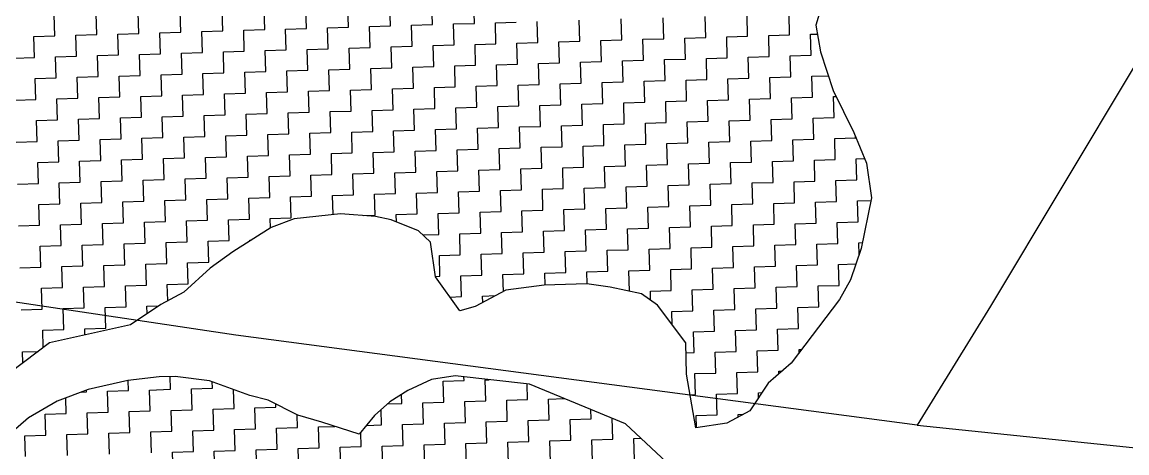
# Model space of a CAD drawing. Header units: metres. Extents: x 289662 to 290738, y 2016260 to 2018343.
# Drawn here: x 290181.7 to 290377.8, y 2016684 to 2016760.5 of the extents above; entities that cross this region are included whole.
import ezdxf

# ---------------------------------------------------------------- set-up
doc = ezdxf.new("R2010")
doc.units = ezdxf.units.M
for name, color, linetype in [('POLY_HATCH', 12, 'Continuous'), ('POLY_PARCEL', 6, 'Continuous'), ('V_BOUND_LINE', 7, 'Continuous')]:
    doc.layers.add(name, color=color, linetype=linetype)

msp = doc.modelspace()

# ---------------------------------------------------------------- linework, layer by layer
at = {"layer": 'POLY_HATCH'}
for p, q in [((290324.49, 2016766.2), (290322.61, 2016759.95)), ((290322.61, 2016759.95), (290323.44, 2016755.16)), ((290323.44, 2016755.16), (290325.71, 2016748.35)), ((290325.71, 2016748.35), (290329.38, 2016740.89)), ((290329.38, 2016740.89), (290331.61, 2016735.45)), ((290331.61, 2016735.45), (290332.48, 2016729.28)), ((290332.48, 2016729.28), (290330.68, 2016720.28)), ((290238.23, 2016726.46), (290230, 2016725.52)), ((290244.44, 2016725.95), (290238.23, 2016726.46)), ((290230, 2016725.52), (290225.91, 2016724.02)), ((290247.22, 2016725.35), (290244.44, 2016725.95)), ((290252.09, 2016723.43), (290247.22, 2016725.35)), ((290225.91, 2016724.02), (290219.15, 2016719.69)), ((290254.22, 2016721.43), (290252.09, 2016723.43)), ((290255.09, 2016715.26), (290254.22, 2016721.43)), ((290219.15, 2016719.69), (290215.11, 2016716.82)), ((290330.68, 2016720.28), (290328.78, 2016714.72)), ((290215.11, 2016716.82), (290210.42, 2016712.55)), ((290259.4, 2016709.2), (290255.09, 2016715.26)), ((290328.78, 2016714.72), (290326.82, 2016711.22)), ((290267.56, 2016712.88), (290262.14, 2016709.97)), ((290274.42, 2016713.78), (290267.56, 2016712.88)), ((290281.98, 2016714), (290274.42, 2016713.78)), ((290286.13, 2016713.44), (290281.98, 2016714)), ((290291.68, 2016712.23), (290286.13, 2016713.44)), ((290210.42, 2016712.55), (290206.35, 2016710.36)), ((290294.49, 2016710.25), (290291.68, 2016712.23)), ((290326.82, 2016711.22), (290318.21, 2016699.95)), ((290206.35, 2016710.36), (290200.95, 2016706.76)), ((290262.14, 2016709.97), (290259.4, 2016709.2)), ((290299.51, 2016703.52), (290294.49, 2016710.25)), ((290200.95, 2016706.76), (290186.58, 2016703.57)), ((290186.58, 2016703.57), (290172.45, 2016692.83)), ((290299.68, 2016698.01), (290299.51, 2016703.52)), ((290318.21, 2016699.95), (290314.18, 2016696.38)), ((290206.08, 2016697.49), (290200.47, 2016696.85)), ((290208.89, 2016697.57), (290206.08, 2016697.49)), ((290215, 2016696.82), (290208.89, 2016697.57)), ((290254.38, 2016697.06), (290250.22, 2016695.06)), ((290258.59, 2016697.66), (290254.38, 2016697.06)), ((290271.76, 2016696.18), (290258.59, 2016697.66)), ((290301.34, 2016688.43), (290299.68, 2016698.01)), ((290193.48, 2016695.24), (290187.92, 2016693.2)), ((290200.47, 2016696.85), (290193.48, 2016695.24)), ((290222.12, 2016694.22), (290215, 2016696.82)), ((290250.22, 2016695.06), (290247, 2016693.09)), ((290288.85, 2016689.19), (290271.76, 2016696.18)), ((290314.18, 2016696.38), (290310.89, 2016691.47)), ((290187.92, 2016693.2), (290182.85, 2016690.23)), ((290225.42, 2016693.38), (290222.12, 2016694.22)), ((290230.66, 2016690.73), (290225.42, 2016693.38)), ((290247, 2016693.09), (290244.26, 2016690.67)), ((290310.89, 2016691.47), (290306.82, 2016689.28)), ((290182.85, 2016690.23), (290177.82, 2016685.87)), ((290234.92, 2016689.45), (290230.66, 2016690.73)), ((290241.55, 2016687.31), (290234.92, 2016689.45)), ((290244.26, 2016690.67), (290241.55, 2016687.31)), ((290296.09, 2016682.38), (290288.85, 2016689.19)), ((290306.82, 2016689.28), (290301.34, 2016688.43))]:
    msp.add_line(p, q, dxfattribs=at)
at = {"layer": 'POLY_HATCH', "linetype": 'Continuous'}
for p, q in [((290254.56, 2016760.02), (290254.45, 2016763.74)), ((290262.01, 2016760.24), (290261.89, 2016763.97)), ((290187.55, 2016758.01), (290187.44, 2016761.74)), ((290195, 2016758.24), (290194.89, 2016761.96)), ((290202.44, 2016758.46), (290202.33, 2016762.18)), ((290209.89, 2016758.68), (290209.78, 2016762.41)), ((290217.33, 2016758.91), (290217.22, 2016762.63)), ((290224.78, 2016759.13), (290224.67, 2016762.85)), ((290232.22, 2016759.35), (290232.11, 2016763.07)), ((290239.67, 2016759.57), (290239.56, 2016763.3)), ((290247.12, 2016759.8), (290247, 2016763.52)), ((290317.96, 2016758.19), (290317.85, 2016761.92)), ((290243.39, 2016759.69), (290247.12, 2016759.8)), ((290250.84, 2016759.91), (290254.56, 2016760.02)), ((290250.95, 2016756.19), (290250.84, 2016759.91)), ((290258.28, 2016760.13), (290262.01, 2016760.24)), ((290258.39, 2016756.41), (290258.28, 2016760.13)), ((290265.73, 2016760.36), (290269.45, 2016760.47)), ((290265.84, 2016756.63), (290265.73, 2016760.36)), ((290273.29, 2016756.86), (290273.17, 2016760.58)), ((290280.73, 2016757.08), (290280.62, 2016760.8)), ((290288.18, 2016757.3), (290288.06, 2016761.02)), ((290295.62, 2016757.52), (290295.51, 2016761.25)), ((290303.07, 2016757.75), (290302.96, 2016761.47)), ((290310.51, 2016757.97), (290310.4, 2016761.69)), ((290183.83, 2016757.9), (290187.55, 2016758.01)), ((290183.94, 2016754.18), (290183.83, 2016757.9)), ((290191.28, 2016758.13), (290195, 2016758.24)), ((290191.39, 2016754.4), (290191.28, 2016758.13)), ((290198.72, 2016758.35), (290202.44, 2016758.46)), ((290198.83, 2016754.63), (290198.72, 2016758.35)), ((290206.17, 2016758.57), (290209.89, 2016758.68)), ((290206.28, 2016754.85), (290206.17, 2016758.57)), ((290213.61, 2016758.79), (290217.33, 2016758.91)), ((290213.72, 2016755.07), (290213.61, 2016758.79)), ((290221.06, 2016759.02), (290224.78, 2016759.13)), ((290221.17, 2016755.29), (290221.06, 2016759.02)), ((290228.5, 2016759.24), (290232.22, 2016759.35)), ((290228.61, 2016755.52), (290228.5, 2016759.24)), ((290235.95, 2016759.46), (290239.67, 2016759.57)), ((290236.06, 2016755.74), (290235.95, 2016759.46)), ((290243.5, 2016755.96), (290243.39, 2016759.69)), ((290306.79, 2016757.86), (290310.51, 2016757.97)), ((290306.9, 2016754.14), (290306.79, 2016757.86)), ((290314.24, 2016758.08), (290317.96, 2016758.19)), ((290314.35, 2016754.36), (290314.24, 2016758.08)), ((290321.68, 2016758.3), (290322.89, 2016758.34)), ((290321.79, 2016754.58), (290321.68, 2016758.3)), ((290239.78, 2016755.85), (290243.5, 2016755.96)), ((290239.89, 2016752.13), (290239.78, 2016755.85)), ((290247.23, 2016756.08), (290250.95, 2016756.19)), ((290247.34, 2016752.35), (290247.23, 2016756.08)), ((290254.67, 2016756.3), (290258.39, 2016756.41)), ((290254.78, 2016752.58), (290254.67, 2016756.3)), ((290262.12, 2016756.52), (290265.84, 2016756.63)), ((290262.23, 2016752.8), (290262.12, 2016756.52)), ((290269.56, 2016756.74), (290273.29, 2016756.86)), ((290269.67, 2016753.02), (290269.56, 2016756.74)), ((290277.01, 2016756.97), (290280.73, 2016757.08)), ((290277.12, 2016753.24), (290277.01, 2016756.97)), ((290284.45, 2016757.19), (290288.18, 2016757.3)), ((290284.57, 2016753.47), (290284.45, 2016757.19)), ((290291.9, 2016757.41), (290295.62, 2016757.52)), ((290292.01, 2016753.69), (290291.9, 2016757.41)), ((290299.34, 2016757.64), (290303.07, 2016757.75)), ((290299.46, 2016753.91), (290299.34, 2016757.64)), ((290180.22, 2016754.07), (290183.94, 2016754.18)), ((290187.66, 2016754.29), (290191.39, 2016754.4)), ((290187.78, 2016750.57), (290187.66, 2016754.29)), ((290195.11, 2016754.51), (290198.83, 2016754.63)), ((290195.22, 2016750.79), (290195.11, 2016754.51)), ((290202.55, 2016754.74), (290206.28, 2016754.85)), ((290202.67, 2016751.01), (290202.55, 2016754.74)), ((290210, 2016754.96), (290213.72, 2016755.07)), ((290210.11, 2016751.24), (290210, 2016754.96)), ((290217.45, 2016755.18), (290221.17, 2016755.29)), ((290217.56, 2016751.46), (290217.45, 2016755.18)), ((290224.89, 2016755.41), (290228.61, 2016755.52)), ((290225, 2016751.68), (290224.89, 2016755.41)), ((290232.34, 2016755.63), (290236.06, 2016755.74)), ((290232.45, 2016751.91), (290232.34, 2016755.63)), ((290295.73, 2016753.8), (290299.46, 2016753.91)), ((290303.18, 2016754.02), (290306.9, 2016754.14)), ((290303.29, 2016750.3), (290303.18, 2016754.02)), ((290310.62, 2016754.25), (290314.35, 2016754.36)), ((290310.74, 2016750.52), (290310.62, 2016754.25)), ((290318.07, 2016754.47), (290321.79, 2016754.58)), ((290318.18, 2016750.75), (290318.07, 2016754.47)), ((290236.17, 2016752.02), (290239.89, 2016752.13)), ((290236.28, 2016748.3), (290236.17, 2016752.02)), ((290243.62, 2016752.24), (290247.34, 2016752.35)), ((290243.73, 2016748.52), (290243.62, 2016752.24)), ((290251.06, 2016752.46), (290254.78, 2016752.58)), ((290251.17, 2016748.74), (290251.06, 2016752.46)), ((290258.51, 2016752.69), (290262.23, 2016752.8)), ((290258.62, 2016748.96), (290258.51, 2016752.69)), ((290265.95, 2016752.91), (290269.67, 2016753.02)), ((290266.06, 2016749.19), (290265.95, 2016752.91)), ((290273.4, 2016753.13), (290277.12, 2016753.24)), ((290273.51, 2016749.41), (290273.4, 2016753.13)), ((290280.84, 2016753.36), (290284.57, 2016753.47)), ((290280.95, 2016749.63), (290280.84, 2016753.36)), ((290288.29, 2016753.58), (290292.01, 2016753.69)), ((290288.4, 2016749.86), (290288.29, 2016753.58)), ((290295.84, 2016750.08), (290295.73, 2016753.8)), ((290184.05, 2016750.46), (290187.78, 2016750.57)), ((290184.16, 2016746.73), (290184.05, 2016750.46)), ((290191.5, 2016750.68), (290195.22, 2016750.79)), ((290191.61, 2016746.96), (290191.5, 2016750.68)), ((290198.94, 2016750.9), (290202.67, 2016751.01)), ((290199.05, 2016747.18), (290198.94, 2016750.9)), ((290206.39, 2016751.13), (290210.11, 2016751.24)), ((290206.5, 2016747.4), (290206.39, 2016751.13)), ((290213.83, 2016751.35), (290217.56, 2016751.46)), ((290213.95, 2016747.63), (290213.83, 2016751.35)), ((290221.28, 2016751.57), (290225, 2016751.68)), ((290221.39, 2016747.85), (290221.28, 2016751.57)), ((290228.72, 2016751.8), (290232.45, 2016751.91)), ((290228.84, 2016748.07), (290228.72, 2016751.8)), ((290292.12, 2016749.97), (290295.84, 2016750.08)), ((290292.23, 2016746.24), (290292.12, 2016749.97)), ((290299.57, 2016750.19), (290303.29, 2016750.3)), ((290299.68, 2016746.47), (290299.57, 2016750.19)), ((290307.01, 2016750.41), (290310.74, 2016750.52)), ((290307.12, 2016746.69), (290307.01, 2016750.41)), ((290314.46, 2016750.64), (290318.18, 2016750.75)), ((290314.57, 2016746.91), (290314.46, 2016750.64)), ((290321.9, 2016750.86), (290324.84, 2016750.95)), ((290322.02, 2016747.14), (290321.9, 2016750.86)), ((290225.11, 2016747.96), (290228.84, 2016748.07)), ((290232.56, 2016748.18), (290236.28, 2016748.3)), ((290232.67, 2016744.46), (290232.56, 2016748.18)), ((290240, 2016748.41), (290243.73, 2016748.52)), ((290240.12, 2016744.68), (290240, 2016748.41)), ((290247.45, 2016748.63), (290251.17, 2016748.74)), ((290247.56, 2016744.91), (290247.45, 2016748.63)), ((290254.9, 2016748.85), (290258.62, 2016748.96)), ((290255.01, 2016745.13), (290254.9, 2016748.85)), ((290262.34, 2016749.08), (290266.06, 2016749.19)), ((290262.45, 2016745.35), (290262.34, 2016749.08)), ((290269.79, 2016749.3), (290273.51, 2016749.41)), ((290269.9, 2016745.58), (290269.79, 2016749.3)), ((290277.23, 2016749.52), (290280.95, 2016749.63)), ((290277.34, 2016745.8), (290277.23, 2016749.52)), ((290284.68, 2016749.74), (290288.4, 2016749.86)), ((290284.79, 2016746.02), (290284.68, 2016749.74)), ((290180.44, 2016746.62), (290184.16, 2016746.73)), ((290187.89, 2016746.85), (290191.61, 2016746.96)), ((290188, 2016743.12), (290187.89, 2016746.85)), ((290195.33, 2016747.07), (290199.05, 2016747.18)), ((290195.44, 2016743.35), (290195.33, 2016747.07)), ((290202.78, 2016747.29), (290206.5, 2016747.4)), ((290202.89, 2016743.57), (290202.78, 2016747.29)), ((290210.22, 2016747.52), (290213.95, 2016747.63)), ((290210.33, 2016743.79), (290210.22, 2016747.52)), ((290217.67, 2016747.74), (290221.39, 2016747.85)), ((290217.78, 2016744.02), (290217.67, 2016747.74)), ((290225.23, 2016744.24), (290225.11, 2016747.96)), ((290288.51, 2016746.13), (290292.23, 2016746.24)), ((290288.62, 2016742.41), (290288.51, 2016746.13)), ((290295.96, 2016746.36), (290299.68, 2016746.47)), ((290296.07, 2016742.63), (290295.96, 2016746.36)), ((290303.4, 2016746.58), (290307.12, 2016746.69)), ((290303.51, 2016742.86), (290303.4, 2016746.58)), ((290310.85, 2016746.8), (290314.57, 2016746.91)), ((290310.96, 2016743.08), (290310.85, 2016746.8)), ((290318.29, 2016747.03), (290322.02, 2016747.14)), ((290318.4, 2016743.3), (290318.29, 2016747.03)), ((290325.74, 2016747.25), (290326.24, 2016747.26)), ((290325.85, 2016743.53), (290325.74, 2016747.25)), ((290221.5, 2016744.13), (290225.23, 2016744.24)), ((290221.61, 2016740.4), (290221.5, 2016744.13)), ((290228.95, 2016744.35), (290232.67, 2016744.46)), ((290229.06, 2016740.63), (290228.95, 2016744.35)), ((290236.39, 2016744.57), (290240.12, 2016744.68)), ((290236.5, 2016740.85), (290236.39, 2016744.57)), ((290243.84, 2016744.8), (290247.56, 2016744.91)), ((290243.95, 2016741.07), (290243.84, 2016744.8)), ((290251.28, 2016745.02), (290255.01, 2016745.13)), ((290251.4, 2016741.3), (290251.28, 2016745.02)), ((290258.73, 2016745.24), (290262.45, 2016745.35)), ((290258.84, 2016741.52), (290258.73, 2016745.24)), ((290266.17, 2016745.46), (290269.9, 2016745.58)), ((290266.29, 2016741.74), (290266.17, 2016745.46)), ((290273.62, 2016745.69), (290277.34, 2016745.8)), ((290273.73, 2016741.96), (290273.62, 2016745.69)), ((290281.07, 2016745.91), (290284.79, 2016746.02)), ((290281.18, 2016742.19), (290281.07, 2016745.91)), ((290184.28, 2016743.01), (290188, 2016743.12)), ((290184.39, 2016739.29), (290184.28, 2016743.01)), ((290191.72, 2016743.23), (290195.44, 2016743.35)), ((290191.83, 2016739.51), (290191.72, 2016743.23)), ((290199.17, 2016743.46), (290202.89, 2016743.57)), ((290199.28, 2016739.74), (290199.17, 2016743.46)), ((290206.61, 2016743.68), (290210.33, 2016743.79)), ((290206.72, 2016739.96), (290206.61, 2016743.68)), ((290214.06, 2016743.9), (290217.78, 2016744.02)), ((290214.17, 2016740.18), (290214.06, 2016743.9)), ((290277.45, 2016742.08), (290281.18, 2016742.19)), ((290284.9, 2016742.3), (290288.62, 2016742.41)), ((290285.01, 2016738.58), (290284.9, 2016742.3)), ((290292.35, 2016742.52), (290296.07, 2016742.63)), ((290292.46, 2016738.8), (290292.35, 2016742.52)), ((290299.79, 2016742.75), (290303.51, 2016742.86)), ((290299.9, 2016739.02), (290299.79, 2016742.75)), ((290307.24, 2016742.97), (290310.96, 2016743.08)), ((290307.35, 2016739.25), (290307.24, 2016742.97)), ((290314.68, 2016743.19), (290318.4, 2016743.3)), ((290314.79, 2016739.47), (290314.68, 2016743.19)), ((290322.13, 2016743.41), (290325.85, 2016743.53)), ((290322.24, 2016739.69), (290322.13, 2016743.41)), ((290210.45, 2016740.07), (290214.17, 2016740.18)), ((290217.89, 2016740.29), (290221.61, 2016740.4)), ((290218, 2016736.57), (290217.89, 2016740.29)), ((290225.34, 2016740.52), (290229.06, 2016740.63)), ((290225.45, 2016736.79), (290225.34, 2016740.52)), ((290232.78, 2016740.74), (290236.5, 2016740.85)), ((290232.89, 2016737.02), (290232.78, 2016740.74)), ((290240.23, 2016740.96), (290243.95, 2016741.07)), ((290240.34, 2016737.24), (290240.23, 2016740.96)), ((290247.67, 2016741.18), (290251.4, 2016741.3)), ((290247.78, 2016737.46), (290247.67, 2016741.18)), ((290255.12, 2016741.41), (290258.84, 2016741.52)), ((290255.23, 2016737.68), (290255.12, 2016741.41)), ((290262.56, 2016741.63), (290266.29, 2016741.74)), ((290262.67, 2016737.91), (290262.56, 2016741.63)), ((290270.01, 2016741.85), (290273.73, 2016741.96)), ((290270.12, 2016738.13), (290270.01, 2016741.85)), ((290277.57, 2016738.35), (290277.45, 2016742.08)), ((290180.66, 2016739.18), (290184.39, 2016739.29)), ((290188.11, 2016739.4), (290191.83, 2016739.51)), ((290188.22, 2016735.68), (290188.11, 2016739.4)), ((290195.56, 2016739.62), (290199.28, 2016739.74)), ((290195.67, 2016735.9), (290195.56, 2016739.62)), ((290203, 2016739.85), (290206.72, 2016739.96)), ((290203.11, 2016736.12), (290203, 2016739.85)), ((290210.56, 2016736.35), (290210.45, 2016740.07)), ((290273.84, 2016738.24), (290277.57, 2016738.35)), ((290273.95, 2016734.52), (290273.84, 2016738.24)), ((290281.29, 2016738.47), (290285.01, 2016738.58)), ((290281.4, 2016734.74), (290281.29, 2016738.47)), ((290288.73, 2016738.69), (290292.46, 2016738.8)), ((290288.85, 2016734.97), (290288.73, 2016738.69)), ((290296.18, 2016738.91), (290299.9, 2016739.02)), ((290296.29, 2016735.19), (290296.18, 2016738.91)), ((290303.62, 2016739.13), (290307.35, 2016739.25)), ((290303.74, 2016735.41), (290303.62, 2016739.13)), ((290311.07, 2016739.36), (290314.79, 2016739.47)), ((290311.18, 2016735.63), (290311.07, 2016739.36)), ((290318.52, 2016739.58), (290322.24, 2016739.69)), ((290318.63, 2016735.86), (290318.52, 2016739.58)), ((290325.96, 2016739.8), (290329.68, 2016739.91)), ((290326.07, 2016736.08), (290325.96, 2016739.8)), ((290329.68, 2016739.91), (290329.68, 2016740.16)), ((290206.83, 2016736.24), (290210.56, 2016736.35)), ((290214.28, 2016736.46), (290218, 2016736.57)), ((290214.39, 2016732.74), (290214.28, 2016736.46)), ((290221.73, 2016736.68), (290225.45, 2016736.79)), ((290221.84, 2016732.96), (290221.73, 2016736.68)), ((290229.17, 2016736.9), (290232.89, 2016737.02)), ((290229.28, 2016733.18), (290229.17, 2016736.9)), ((290236.62, 2016737.13), (290240.34, 2016737.24)), ((290236.73, 2016733.4), (290236.62, 2016737.13)), ((290244.06, 2016737.35), (290247.78, 2016737.46)), ((290244.17, 2016733.63), (290244.06, 2016737.35)), ((290251.51, 2016737.57), (290255.23, 2016737.68)), ((290251.62, 2016733.85), (290251.51, 2016737.57)), ((290258.95, 2016737.8), (290262.67, 2016737.91)), ((290259.06, 2016734.07), (290258.95, 2016737.8)), ((290266.4, 2016738.02), (290270.12, 2016738.13)), ((290266.51, 2016734.3), (290266.4, 2016738.02)), ((290184.5, 2016735.57), (290188.22, 2016735.68)), ((290184.61, 2016731.84), (290184.5, 2016735.57)), ((290191.94, 2016735.79), (290195.67, 2016735.9)), ((290192.06, 2016732.07), (290191.94, 2016735.79)), ((290199.39, 2016736.01), (290203.11, 2016736.12)), ((290199.5, 2016732.29), (290199.39, 2016736.01)), ((290206.95, 2016732.51), (290206.83, 2016736.24)), ((290262.79, 2016734.18), (290266.51, 2016734.3)), ((290270.23, 2016734.41), (290273.95, 2016734.52)), ((290270.34, 2016730.69), (290270.23, 2016734.41)), ((290277.68, 2016734.63), (290281.4, 2016734.74)), ((290277.79, 2016730.91), (290277.68, 2016734.63)), ((290285.12, 2016734.85), (290288.85, 2016734.97)), ((290285.23, 2016731.13), (290285.12, 2016734.85)), ((290292.57, 2016735.08), (290296.29, 2016735.19)), ((290292.68, 2016731.35), (290292.57, 2016735.08)), ((290300.01, 2016735.3), (290303.74, 2016735.41)), ((290300.12, 2016731.58), (290300.01, 2016735.3)), ((290307.46, 2016735.52), (290311.18, 2016735.63)), ((290307.57, 2016731.8), (290307.46, 2016735.52)), ((290314.9, 2016735.75), (290318.63, 2016735.86)), ((290315.02, 2016732.02), (290314.9, 2016735.75)), ((290322.35, 2016735.97), (290326.07, 2016736.08)), ((290322.46, 2016732.25), (290322.35, 2016735.97)), ((290329.79, 2016736.19), (290331.28, 2016736.24)), ((290329.91, 2016732.47), (290329.79, 2016736.19)), ((290203.22, 2016732.4), (290206.95, 2016732.51)), ((290203.33, 2016728.68), (290203.22, 2016732.4)), ((290210.67, 2016732.62), (290214.39, 2016732.74)), ((290210.78, 2016728.9), (290210.67, 2016732.62)), ((290218.11, 2016732.85), (290221.84, 2016732.96)), ((290218.23, 2016729.12), (290218.11, 2016732.85)), ((290225.56, 2016733.07), (290229.28, 2016733.18)), ((290225.67, 2016729.35), (290225.56, 2016733.07)), ((290233, 2016733.29), (290236.73, 2016733.4)), ((290233.12, 2016729.57), (290233, 2016733.29)), ((290240.45, 2016733.52), (290244.17, 2016733.63)), ((290240.56, 2016729.79), (290240.45, 2016733.52)), ((290247.9, 2016733.74), (290251.62, 2016733.85)), ((290248.01, 2016730.02), (290247.9, 2016733.74)), ((290255.34, 2016733.96), (290259.06, 2016734.07)), ((290255.45, 2016730.24), (290255.34, 2016733.96)), ((290262.9, 2016730.46), (290262.79, 2016734.18)), ((290326.18, 2016732.36), (290329.91, 2016732.47)), ((290326.3, 2016728.63), (290326.18, 2016732.36)), ((290180.89, 2016731.73), (290184.61, 2016731.84)), ((290188.33, 2016731.96), (290192.06, 2016732.07)), ((290188.44, 2016728.23), (290188.33, 2016731.96)), ((290195.78, 2016732.18), (290199.5, 2016732.29)), ((290195.89, 2016728.46), (290195.78, 2016732.18)), ((290259.18, 2016730.35), (290262.9, 2016730.46)), ((290266.62, 2016730.57), (290270.34, 2016730.69)), ((290266.73, 2016726.85), (290266.62, 2016730.57)), ((290274.07, 2016730.8), (290277.79, 2016730.91)), ((290274.18, 2016727.07), (290274.07, 2016730.8)), ((290281.51, 2016731.02), (290285.23, 2016731.13)), ((290281.62, 2016727.3), (290281.51, 2016731.02)), ((290288.96, 2016731.24), (290292.68, 2016731.35)), ((290289.07, 2016727.52), (290288.96, 2016731.24)), ((290296.4, 2016731.47), (290300.12, 2016731.58)), ((290296.51, 2016727.74), (290296.4, 2016731.47)), ((290303.85, 2016731.69), (290307.57, 2016731.8)), ((290303.96, 2016727.97), (290303.85, 2016731.69)), ((290311.29, 2016731.91), (290315.02, 2016732.02)), ((290311.4, 2016728.19), (290311.29, 2016731.91)), ((290318.74, 2016732.13), (290322.46, 2016732.25)), ((290318.85, 2016728.41), (290318.74, 2016732.13)), ((290192.17, 2016728.34), (290195.89, 2016728.46)), ((290199.61, 2016728.57), (290203.33, 2016728.68)), ((290199.72, 2016724.84), (290199.61, 2016728.57)), ((290207.06, 2016728.79), (290210.78, 2016728.9)), ((290207.17, 2016725.07), (290207.06, 2016728.79)), ((290214.5, 2016729.01), (290218.23, 2016729.12)), ((290214.61, 2016725.29), (290214.5, 2016729.01)), ((290221.95, 2016729.24), (290225.67, 2016729.35)), ((290222.06, 2016725.51), (290221.95, 2016729.24)), ((290229.39, 2016729.46), (290233.12, 2016729.57)), ((290229.51, 2016725.74), (290229.39, 2016729.46)), ((290236.84, 2016729.68), (290240.56, 2016729.79)), ((290236.94, 2016726.31), (290236.84, 2016729.68)), ((290244.28, 2016729.9), (290248.01, 2016730.02)), ((290244.4, 2016726.18), (290244.28, 2016729.9)), ((290251.73, 2016730.13), (290255.45, 2016730.24)), ((290251.84, 2016726.41), (290251.73, 2016730.13)), ((290259.29, 2016726.63), (290259.18, 2016730.35)), ((290315.13, 2016728.3), (290318.85, 2016728.41)), ((290322.57, 2016728.52), (290326.3, 2016728.63)), ((290322.68, 2016724.8), (290322.57, 2016728.52)), ((290330.02, 2016728.75), (290332.39, 2016728.82)), ((290330.13, 2016725.02), (290330.02, 2016728.75)), ((290184.72, 2016728.12), (290188.44, 2016728.23)), ((290184.83, 2016724.4), (290184.72, 2016728.12)), ((290192.28, 2016724.62), (290192.17, 2016728.34)), ((290255.56, 2016726.52), (290259.29, 2016726.63)), ((290255.68, 2016722.79), (290255.56, 2016726.52)), ((290263.01, 2016726.74), (290266.73, 2016726.85)), ((290263.12, 2016723.02), (290263.01, 2016726.74)), ((290270.45, 2016726.96), (290274.18, 2016727.07)), ((290270.57, 2016723.24), (290270.45, 2016726.96)), ((290277.9, 2016727.19), (290281.62, 2016727.3)), ((290278.01, 2016723.46), (290277.9, 2016727.19)), ((290285.35, 2016727.41), (290289.07, 2016727.52)), ((290285.46, 2016723.69), (290285.35, 2016727.41)), ((290292.79, 2016727.63), (290296.51, 2016727.74)), ((290292.9, 2016723.91), (290292.79, 2016727.63)), ((290300.24, 2016727.85), (290303.96, 2016727.97)), ((290300.35, 2016724.13), (290300.24, 2016727.85)), ((290307.68, 2016728.08), (290311.4, 2016728.19)), ((290307.79, 2016724.35), (290307.68, 2016728.08)), ((290315.24, 2016724.58), (290315.13, 2016728.3)), ((290188.56, 2016724.51), (290192.28, 2016724.62)), ((290188.67, 2016720.79), (290188.56, 2016724.51)), ((290196, 2016724.73), (290199.72, 2016724.84)), ((290196.11, 2016721.01), (290196, 2016724.73)), ((290203.45, 2016724.96), (290207.17, 2016725.07)), ((290203.56, 2016721.23), (290203.45, 2016724.96)), ((290210.89, 2016725.18), (290214.61, 2016725.29)), ((290211, 2016721.46), (290210.89, 2016725.18)), ((290218.34, 2016725.4), (290222.06, 2016725.51)), ((290218.45, 2016721.68), (290218.34, 2016725.4)), ((290225.78, 2016725.62), (290229.51, 2016725.74)), ((290225.83, 2016723.97), (290225.78, 2016725.62)), ((290242.37, 2016726.12), (290244.4, 2016726.18)), ((290248.12, 2016726.29), (290251.84, 2016726.41)), ((290248.16, 2016724.98), (290248.12, 2016726.29)), ((290311.52, 2016724.47), (290315.24, 2016724.58)), ((290318.96, 2016724.69), (290322.68, 2016724.8)), ((290319.07, 2016720.97), (290318.96, 2016724.69)), ((290326.41, 2016724.91), (290330.13, 2016725.02)), ((290326.52, 2016721.19), (290326.41, 2016724.91)), ((290181.11, 2016724.29), (290184.83, 2016724.4)), ((290252.86, 2016722.71), (290255.68, 2016722.79)), ((290259.4, 2016722.91), (290263.12, 2016723.02)), ((290259.51, 2016719.18), (290259.4, 2016722.91)), ((290266.84, 2016723.13), (290270.57, 2016723.24)), ((290266.96, 2016719.41), (290266.84, 2016723.13)), ((290274.29, 2016723.35), (290278.01, 2016723.46)), ((290274.4, 2016719.63), (290274.29, 2016723.35)), ((290281.73, 2016723.57), (290285.46, 2016723.69)), ((290281.85, 2016719.85), (290281.73, 2016723.57)), ((290289.18, 2016723.8), (290292.9, 2016723.91)), ((290289.29, 2016720.07), (290289.18, 2016723.8)), ((290296.63, 2016724.02), (290300.35, 2016724.13)), ((290296.74, 2016720.3), (290296.63, 2016724.02)), ((290304.07, 2016724.24), (290307.79, 2016724.35)), ((290304.18, 2016720.52), (290304.07, 2016724.24)), ((290311.63, 2016720.74), (290311.52, 2016724.47)), ((290184.94, 2016720.68), (290188.67, 2016720.79)), ((290185.06, 2016716.95), (290184.94, 2016720.68)), ((290192.39, 2016720.9), (290196.11, 2016721.01)), ((290192.5, 2016717.18), (290192.39, 2016720.9)), ((290199.84, 2016721.12), (290203.56, 2016721.23)), ((290199.95, 2016717.4), (290199.84, 2016721.12)), ((290207.28, 2016721.34), (290211, 2016721.46)), ((290207.39, 2016717.62), (290207.28, 2016721.34)), ((290214.73, 2016721.57), (290218.45, 2016721.68)), ((290214.84, 2016717.84), (290214.73, 2016721.57)), ((290222.17, 2016721.79), (290222.44, 2016721.8)), ((290222.18, 2016721.63), (290222.17, 2016721.79)), ((290307.9, 2016720.63), (290311.63, 2016720.74)), ((290308.02, 2016716.91), (290307.9, 2016720.63)), ((290315.35, 2016720.85), (290319.07, 2016720.97)), ((290315.46, 2016717.13), (290315.35, 2016720.85)), ((290322.8, 2016721.08), (290326.52, 2016721.19)), ((290322.91, 2016717.36), (290322.8, 2016721.08)), ((290330.24, 2016721.3), (290330.89, 2016721.32)), ((290330.3, 2016719.17), (290330.24, 2016721.3)), ((290255.79, 2016719.07), (290259.51, 2016719.18)), ((290255.9, 2016715.35), (290255.79, 2016719.07)), ((290263.23, 2016719.29), (290266.96, 2016719.41)), ((290263.34, 2016715.57), (290263.23, 2016719.29)), ((290270.68, 2016719.52), (290274.4, 2016719.63)), ((290270.79, 2016715.79), (290270.68, 2016719.52)), ((290278.12, 2016719.74), (290281.85, 2016719.85)), ((290278.23, 2016716.02), (290278.12, 2016719.74)), ((290285.57, 2016719.96), (290289.29, 2016720.07)), ((290285.68, 2016716.24), (290285.57, 2016719.96)), ((290293.01, 2016720.19), (290296.74, 2016720.3)), ((290293.13, 2016716.46), (290293.01, 2016720.19)), ((290300.46, 2016720.41), (290304.18, 2016720.52)), ((290300.57, 2016716.69), (290300.46, 2016720.41)), ((290181.33, 2016716.84), (290185.06, 2016716.95)), ((290188.78, 2016717.06), (290192.5, 2016717.18)), ((290188.89, 2016713.34), (290188.78, 2016717.06)), ((290196.22, 2016717.29), (290199.95, 2016717.4)), ((290196.34, 2016713.56), (290196.22, 2016717.29)), ((290203.67, 2016717.51), (290207.39, 2016717.62)), ((290203.78, 2016713.79), (290203.67, 2016717.51)), ((290211.11, 2016717.73), (290214.84, 2016717.84)), ((290211.23, 2016714.01), (290211.11, 2016717.73)), ((290296.85, 2016716.57), (290300.57, 2016716.69)), ((290304.29, 2016716.8), (290308.02, 2016716.91)), ((290304.4, 2016713.08), (290304.29, 2016716.8)), ((290311.74, 2016717.02), (290315.46, 2016717.13)), ((290311.85, 2016713.3), (290311.74, 2016717.02)), ((290319.18, 2016717.24), (290322.91, 2016717.36)), ((290319.3, 2016713.52), (290319.18, 2016717.24)), ((290326.63, 2016717.47), (290329.76, 2016717.56)), ((290326.74, 2016713.74), (290326.63, 2016717.47)), ((290255.08, 2016715.32), (290255.9, 2016715.35)), ((290259.62, 2016715.46), (290263.34, 2016715.57)), ((290259.73, 2016711.74), (290259.62, 2016715.46)), ((290267.07, 2016715.68), (290270.79, 2016715.79)), ((290267.16, 2016712.67), (290267.07, 2016715.68)), ((290274.51, 2016715.91), (290278.23, 2016716.02)), ((290274.58, 2016713.78), (290274.51, 2016715.91)), ((290281.96, 2016716.13), (290285.68, 2016716.24)), ((290282.02, 2016714), (290281.96, 2016716.13)), ((290289.4, 2016716.35), (290293.13, 2016716.46)), ((290289.51, 2016712.7), (290289.4, 2016716.35)), ((290296.96, 2016712.85), (290296.85, 2016716.57)), ((290185.17, 2016713.23), (290188.89, 2016713.34)), ((290185.28, 2016709.51), (290185.17, 2016713.23)), ((290192.61, 2016713.45), (290196.34, 2016713.56)), ((290192.72, 2016709.73), (290192.61, 2016713.45)), ((290200.06, 2016713.68), (290203.78, 2016713.79)), ((290200.17, 2016709.95), (290200.06, 2016713.68)), ((290207.5, 2016713.9), (290211.23, 2016714.01)), ((290207.59, 2016711.03), (290207.5, 2016713.9)), ((290293.24, 2016712.74), (290296.96, 2016712.85)), ((290293.29, 2016711.09), (290293.24, 2016712.74)), ((290300.68, 2016712.96), (290304.4, 2016713.08)), ((290300.79, 2016709.24), (290300.68, 2016712.96)), ((290308.13, 2016713.19), (290311.85, 2016713.3)), ((290308.24, 2016709.46), (290308.13, 2016713.19)), ((290315.57, 2016713.41), (290319.3, 2016713.52)), ((290315.68, 2016709.69), (290315.57, 2016713.41)), ((290323.02, 2016713.63), (290326.74, 2016713.74)), ((290323.13, 2016709.91), (290323.02, 2016713.63)), ((290257.64, 2016711.67), (290259.73, 2016711.74)), ((290263.46, 2016711.85), (290265.76, 2016711.92)), ((290263.49, 2016710.69), (290263.46, 2016711.85)), ((290181.56, 2016709.4), (290185.28, 2016709.51)), ((290189, 2016709.62), (290192.72, 2016709.73)), ((290189.11, 2016705.9), (290189, 2016709.62)), ((290196.45, 2016709.84), (290200.17, 2016709.95)), ((290196.56, 2016706.12), (290196.45, 2016709.84)), ((290203.89, 2016710.07), (290206, 2016710.13)), ((290203.93, 2016708.75), (290203.89, 2016710.07)), ((290297.07, 2016709.13), (290300.79, 2016709.24)), ((290297.14, 2016706.69), (290297.07, 2016709.13)), ((290304.52, 2016709.35), (290308.24, 2016709.46)), ((290304.63, 2016705.63), (290304.52, 2016709.35)), ((290311.96, 2016709.58), (290315.68, 2016709.69)), ((290312.07, 2016705.85), (290311.96, 2016709.58)), ((290319.41, 2016709.8), (290323.13, 2016709.91)), ((290319.52, 2016706.08), (290319.41, 2016709.8)), ((290185.39, 2016705.79), (290189.11, 2016705.9)), ((290185.48, 2016702.74), (290185.39, 2016705.79)), ((290192.84, 2016706.01), (290196.56, 2016706.12)), ((290192.87, 2016704.97), (290192.84, 2016706.01)), ((290300.91, 2016705.52), (290304.63, 2016705.63)), ((290301.02, 2016701.8), (290300.91, 2016705.52)), ((290308.35, 2016705.74), (290312.07, 2016705.85)), ((290308.46, 2016702.02), (290308.35, 2016705.74)), ((290315.8, 2016705.96), (290319.52, 2016706.08)), ((290315.91, 2016702.24), (290315.8, 2016705.96)), ((290181.78, 2016701.95), (290184.56, 2016702.03)), ((290181.84, 2016699.97), (290181.78, 2016701.95)), ((290299.56, 2016701.75), (290301.02, 2016701.8)), ((290304.74, 2016701.91), (290308.46, 2016702.02)), ((290304.85, 2016698.18), (290304.74, 2016701.91)), ((290312.18, 2016702.13), (290315.91, 2016702.24)), ((290312.3, 2016698.41), (290312.18, 2016702.13)), ((290319.63, 2016702.35), (290320.06, 2016702.37)), ((290319.65, 2016701.83), (290319.63, 2016702.35)), ((290208.06, 2016695.29), (290207.99, 2016697.55)), ((290260.18, 2016696.85), (290260.16, 2016697.48)), ((290301.13, 2016698.07), (290304.85, 2016698.18)), ((290301.24, 2016694.35), (290301.13, 2016698.07)), ((290308.57, 2016698.3), (290312.3, 2016698.41)), ((290308.68, 2016694.57), (290308.57, 2016698.3)), ((290316.02, 2016698.52), (290316.62, 2016698.54)), ((290316.03, 2016698.02), (290316.02, 2016698.52)), ((290193.17, 2016694.84), (290193.16, 2016695.12)), ((290196.89, 2016694.95), (290200.62, 2016695.06)), ((290200.62, 2016695.06), (290200.56, 2016696.86)), ((290204.34, 2016695.17), (290208.06, 2016695.29)), ((290204.45, 2016691.45), (290204.34, 2016695.17)), ((290211.78, 2016695.4), (290215.51, 2016695.51)), ((290211.9, 2016691.67), (290211.78, 2016695.4)), ((290215.51, 2016695.51), (290215.47, 2016696.65)), ((290219.34, 2016691.9), (290219.24, 2016695.27)), ((290256.46, 2016696.74), (290260.18, 2016696.85)), ((290256.57, 2016693.01), (290256.46, 2016696.74)), ((290263.9, 2016696.96), (290264.62, 2016696.98)), ((290264.01, 2016693.24), (290263.9, 2016696.96)), ((290271.46, 2016693.46), (290271.38, 2016696.22)), ((290189.56, 2016691.01), (290189.48, 2016693.77)), ((290192.33, 2016694.81), (290193.17, 2016694.84)), ((290197, 2016691.23), (290196.89, 2016694.95)), ((290249.12, 2016692.79), (290249.07, 2016694.36)), ((290260.29, 2016693.12), (290264.01, 2016693.24)), ((290260.4, 2016689.4), (290260.29, 2016693.12)), ((290267.74, 2016693.35), (290271.46, 2016693.46)), ((290267.85, 2016689.62), (290267.74, 2016693.35)), ((290275.18, 2016693.57), (290277.93, 2016693.65)), ((290275.29, 2016689.85), (290275.18, 2016693.57)), ((290300.32, 2016694.32), (290301.24, 2016694.35)), ((290304.96, 2016694.46), (290308.68, 2016694.57)), ((290305.07, 2016690.74), (290304.96, 2016694.46)), ((290312.41, 2016694.68), (290313.06, 2016694.7)), ((290312.43, 2016693.77), (290312.41, 2016694.68)), ((290193.28, 2016691.12), (290197, 2016691.23)), ((290200.73, 2016691.34), (290204.45, 2016691.45)), ((290200.84, 2016687.62), (290200.73, 2016691.34)), ((290208.17, 2016691.56), (290211.9, 2016691.67)), ((290208.28, 2016687.84), (290208.17, 2016691.56)), ((290215.62, 2016691.79), (290219.34, 2016691.9)), ((290215.73, 2016688.06), (290215.62, 2016691.79)), ((290223.06, 2016692.01), (290226.79, 2016692.12)), ((290223.17, 2016688.29), (290223.06, 2016692.01)), ((290226.79, 2016692.12), (290226.77, 2016692.7)), ((290245.51, 2016688.96), (290245.43, 2016691.7)), ((290246.57, 2016692.71), (290249.12, 2016692.79)), ((290252.84, 2016692.9), (290256.57, 2016693.01)), ((290252.96, 2016689.18), (290252.84, 2016692.9)), ((290282.74, 2016690.07), (290282.69, 2016691.71)), ((290185.84, 2016690.89), (290189.56, 2016691.01)), ((290185.95, 2016687.17), (290185.84, 2016690.89)), ((290193.39, 2016687.39), (290193.28, 2016691.12)), ((290230.62, 2016688.51), (290230.55, 2016690.78)), ((290249.23, 2016689.07), (290252.96, 2016689.18)), ((290256.68, 2016689.29), (290260.4, 2016689.4)), ((290256.79, 2016685.57), (290256.68, 2016689.29)), ((290264.12, 2016689.51), (290267.85, 2016689.62)), ((290264.24, 2016685.79), (290264.12, 2016689.51)), ((290271.57, 2016689.74), (290275.29, 2016689.85)), ((290271.68, 2016686.01), (290271.57, 2016689.74)), ((290279.01, 2016689.96), (290282.74, 2016690.07)), ((290279.13, 2016686.24), (290279.01, 2016689.96)), ((290286.57, 2016686.46), (290286.46, 2016690.17)), ((290301.35, 2016690.63), (290305.07, 2016690.74)), ((290301.42, 2016688.44), (290301.35, 2016690.63)), ((290308.8, 2016690.85), (290309.8, 2016690.88)), ((290308.81, 2016690.35), (290308.8, 2016690.85)), ((290189.67, 2016687.28), (290193.39, 2016687.39)), ((290189.78, 2016683.56), (290189.67, 2016687.28)), ((290197.12, 2016687.51), (290200.84, 2016687.62)), ((290197.23, 2016683.78), (290197.12, 2016687.51)), ((290204.56, 2016687.73), (290208.28, 2016687.84)), ((290204.67, 2016684.01), (290204.56, 2016687.73)), ((290212.01, 2016687.95), (290215.73, 2016688.06)), ((290212.12, 2016684.23), (290212.01, 2016687.95)), ((290219.45, 2016688.17), (290223.17, 2016688.29)), ((290219.56, 2016684.45), (290219.45, 2016688.17)), ((290226.9, 2016688.4), (290230.62, 2016688.51)), ((290227.01, 2016684.68), (290226.9, 2016688.4)), ((290234.34, 2016688.62), (290237.21, 2016688.71)), ((290234.45, 2016684.9), (290234.34, 2016688.62)), ((290241.9, 2016685.12), (290241.82, 2016687.65)), ((290242.81, 2016688.87), (290245.51, 2016688.96)), ((290249.34, 2016685.34), (290249.23, 2016689.07)), ((290182.23, 2016687.06), (290185.95, 2016687.17)), ((290182.34, 2016683.34), (290182.23, 2016687.06)), ((290245.62, 2016685.23), (290249.34, 2016685.34)), ((290253.07, 2016685.46), (290256.79, 2016685.57)), ((290253.18, 2016681.73), (290253.07, 2016685.46)), ((290260.51, 2016685.68), (290264.24, 2016685.79)), ((290260.62, 2016681.96), (290260.51, 2016685.68)), ((290267.96, 2016685.9), (290271.68, 2016686.01)), ((290268.07, 2016682.18), (290267.96, 2016685.9)), ((290275.4, 2016686.12), (290279.13, 2016686.24)), ((290275.52, 2016682.4), (290275.4, 2016686.12)), ((290282.85, 2016686.35), (290286.57, 2016686.46)), ((290282.96, 2016682.62), (290282.85, 2016686.35)), ((290290.29, 2016686.57), (290291.59, 2016686.61)), ((290290.41, 2016682.85), (290290.29, 2016686.57)), ((290208.4, 2016684.12), (290212.12, 2016684.23)), ((290208.51, 2016680.4), (290208.4, 2016684.12)), ((290215.84, 2016684.34), (290219.56, 2016684.45)), ((290215.95, 2016680.62), (290215.84, 2016684.34)), ((290223.29, 2016684.56), (290227.01, 2016684.68)), ((290223.4, 2016680.84), (290223.29, 2016684.56)), ((290230.73, 2016684.79), (290234.45, 2016684.9)), ((290230.84, 2016681.06), (290230.73, 2016684.79)), ((290238.18, 2016685.01), (290241.9, 2016685.12)), ((290238.29, 2016681.29), (290238.18, 2016685.01)), ((290245.73, 2016681.51), (290245.62, 2016685.23))]:
    msp.add_line(p, q, dxfattribs=at)
at = {"layer": 'POLY_PARCEL'}
for p, q in [((290219.69, 2016704.91), (290169.92, 2016712.36)), ((290340.58, 2016688.91), (290219.69, 2016704.91))]:
    msp.add_line(p, q, dxfattribs=at)
at = {"layer": 'V_BOUND_LINE'}
for p, q in [((290379.28, 2016752.88), (290353.61, 2016710.07)), ((290353.61, 2016710.07), (290340.58, 2016688.91)), ((290340.58, 2016688.91), (290446.4, 2016677.96))]:
    msp.add_line(p, q, dxfattribs=at)

doc.saveas('drawing.dxf')
